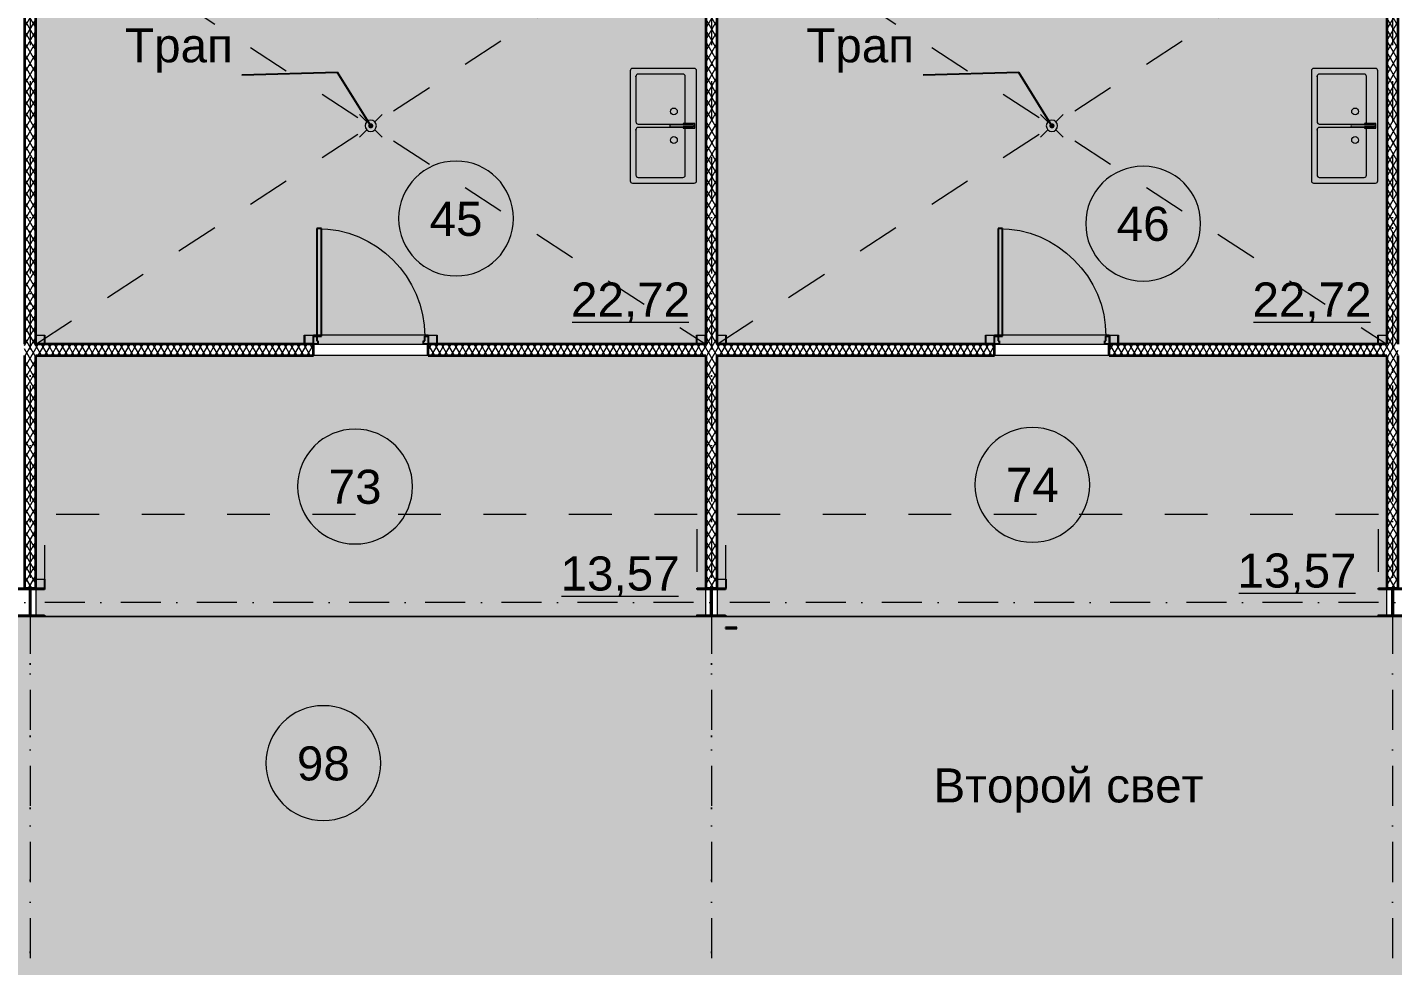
# Model space of a CAD drawing. Header units: millimetres. Extents: x -10605 to 104127, y -15987 to 52426.
# Drawn here: x 63975 to 76001, y 18799 to 27068 of the extents above; entities that cross this region are included whole.
import ezdxf
from ezdxf.enums import TextEntityAlignment as Align

# ---------------------------------------------------------------- set-up
doc = ezdxf.new("R2010")
doc.units = ezdxf.units.MM
doc.header["$MEASUREMENT"] = 0
for name, pattern in [('Dot & Dashed', [670.277762, 352.777767, -176.388884, 0, -141.111112]), ('roto_dd', [752.592, 376.296, -376.296]), ('Крупный пунктир', [634.99999, 0, -634.99999])]:
    doc.linetypes.add(name, pattern=pattern)
for name, color, linetype, lineweight in [('0_Ном._пера__100', 7, 'Continuous', 9), ('Двери Archicad_Ном._пера__3', 7, 'Continuous', 0), ('Двери Archicad_Ном._пера__97', 7, 'Continuous', 35), ('Двери Archicad_Ном._пера__98', 7, 'Continuous', 25), ('Зоны_Ном._пера__38', 171, 'Continuous', 20), ('Зоны_Ном._пера__91', 255, 'Continuous', 0), ('Мебель и  оборудование_Ном._пера__200', 7, 'Continuous', 0), ('Мебель и  оборудование_Ном._пера__99', 7, 'Continuous', 15), ('Металлический каркас здания_Ном._пера__98', 7, 'Continuous', 25), ('Металлический каркас здания_Ном._пера__99', 7, 'Continuous', 15), ('Морозильные камеры_Ном._пера__97', 7, 'Continuous', 35), ('Оси_Ном._пера__200', 7, 'Continuous', 0), ('Паспорта Зон Archicad_Ном._пера__100', 7, 'Continuous', 9), ('Сантехника_Ном._пера__99', 7, 'Continuous', 15), ('Стены _Ном._пера__97', 7, 'Continuous', 35)]:
    doc.layers.add(name, color=color, linetype=linetype, lineweight=lineweight)
for name, color, linetype in [('Двери Archicad', 7, 'Continuous'), ('Зоны', 7, 'Continuous'), ('Металлический каркас здания', 7, 'Continuous'), ('Морозильные камеры', 7, 'Continuous'), ('Оси', 7, 'Continuous'), ('Стены', 7, 'Continuous')]:
    doc.layers.add(name, color=color, linetype=linetype)
doc.layers.add('Зоны_Ном._пера__2', color=7, linetype='Continuous', lineweight=0, true_color=0xc2747474)
doc.styles.add('РЎР“Р•РќР•Р\xa0РР\xa0_РЎРўРР›Р¬_1', font='arial.ttf')
doc.dimstyles.new('СГЕНЕРИР_СТИЛЬ__1', dxfattribs={"dimtxt": 0.18, "dimasz": 91.2, "dimexe": 0.18, "dimexo": 0.0625, "dimgap": 0.09, "dimtad": 0, "dimtih": 1, "dimtoh": 1, "dimdec": 4, "dimzin": 0, "dimdsep": 46, "dimcen": 0.09, "dimadec": 0, "dimazin": 0, "dimtfac": 1, "dimtdec": 4, "dimtmove": 0, "dimatfit": 3, "dimldrblk": 'ARROWHEAD_11', "dimfxl": 1, "dimtolj": 1, "dimtzin": 0, "dimarcsym": 0})
pattern_1 = [(90, (0, 0), (-60, 0), [])]
pattern_2 = [(60, (0, 0), (-43.30127, 25), []), (120, (0, 0), (43.30127, 25), [])]

# ---------------------------------------------------------------- blocks, each defined once
blk = doc.blocks.new('Колонна SHS ГК 27')
at = {"layer": 'Металлический каркас здания_Ном._пера__99', "linetype": 'Continuous', "lineweight": 0, "true_color": 0xffffff}
h = blk.add_hatch(dxfattribs=at)
h.set_pattern_fill('Barabбs_tйglakц_бllу', style=0, pattern_type=2)
h.set_pattern_definition(pattern_1)
h.paths.add_polyline_path([(-40, -40), (40, -40), (40, 40), (-40, 40)])
h.paths.add_polyline_path([(-36.4, -36.4), (-36.4, 36.4), (36.4, 36.4), (36.4, -36.4)], flags=0)
at = {"layer": 'Металлический каркас здания_Ном._пера__99', "color": 7, "linetype": 'Continuous', "lineweight": 15}
for p, q in [((40, 40), (-40, 40)), ((-40, 40), (-40, -40)), ((-36.4, -36.4), (-36.4, 36.4)), ((-36.4, 36.4), (36.4, 36.4)), ((36.4, 36.4), (36.4, -36.4)), ((40, -40), (40, 40)), ((-40, -40), (40, -40)), ((36.4, -36.4), (-36.4, -36.4))]:
    blk.add_line(p, q, dxfattribs=at)
blk = doc.blocks.new('Труба Квадратного Сечения ГК SHS 27_5')
at = {"layer": 'Металлический каркас здания_Ном._пера__99', "color": 7, "linetype": 'Continuous', "lineweight": 15}
for p, q in [((505, 40), (0, 40)), ((0, 40), (0, 0)), ((0, 0), (0, -40)), ((1010, 40), (505, 40)), ((1010, 0), (1010, 40)), ((1010, -40), (1010, 0)), ((0, -40), (505, -40)), ((505, -40), (1010, -40))]:
    blk.add_line(p, q, dxfattribs=at)
blk = doc.blocks.new('Зона подготовки товара_45_64', base_point=(67024, 26671))
at = {"layer": 'Зоны', "linetype": 'Continuous', "lineweight": 0, "true_color": 0x3f3f3f}
blk.add_hatch(color=250, dxfattribs=at).paths.add_polyline_path([(69950, 28125), (64050, 28125), (64050, 24275), (69950, 24275)])
at = {"layer": 'Паспорта Зон Archicad_Ном._пера__100', "color": 7, "linetype": 'Continuous', "lineweight": 9}
blk.add_line((68773, 24470), (69803, 24470), dxfattribs=at)
for start, end in [(0, 180), (180, 0)]:
    blk.add_arc((67751, 25383), 506, start, end, dxfattribs=at)
at = {"layer": 'Паспорта Зон Archicad_Ном._пера__100', "color": 7, "lineweight": 9, "style": 'РЎР“Р•РќР•Р\xa0РР\xa0_РЎРўРР›Р¬_1'}
for tag, p in [('ROOM_NUMBER', (67751, 25380)), ('ROOM_AREA', (69288, 24669))]:
    blk.add_attdef(tag, text='', height=300, dxfattribs=at).set_placement(p, align=Align.MIDDLE_CENTER)
blk = doc.blocks.new('Зона подготовки товара_46_65', base_point=(72627, 26664))
at = {"layer": 'Зоны', "linetype": 'Continuous', "lineweight": 0, "true_color": 0x3f3f3f}
blk.add_hatch(color=250, dxfattribs=at).paths.add_polyline_path([(75950, 24275), (75950, 28125), (70050, 28125), (70050, 24275)])
at = {"layer": 'Паспорта Зон Archicad_Ном._пера__100', "color": 7, "linetype": 'Continuous', "lineweight": 9}
blk.add_line((74776, 24470), (75806, 24470), dxfattribs=at)
for start, end in [(0, 180), (180, 0)]:
    blk.add_arc((73804, 25338), 506, start, end, dxfattribs=at)
at = {"layer": 'Паспорта Зон Archicad_Ном._пера__100', "color": 7, "lineweight": 9, "style": 'РЎР“Р•РќР•Р\xa0РР\xa0_РЎРўРР›Р¬_1'}
for tag, p in [('ROOM_NUMBER', (73804, 25336)), ('ROOM_AREA', (75291, 24669))]:
    blk.add_attdef(tag, text='', height=300, dxfattribs=at).set_placement(p, align=Align.MIDDLE_CENTER)
blk = doc.blocks.new('Торговый зал_98_102', base_point=(66243, 20776))
at = {"layer": 'Зоны_Ном._пера__2', "linetype": 'Continuous', "lineweight": 0, "true_color": 0x1d1d1d}
blk.add_hatch(color=250, dxfattribs=at).paths.add_polyline_path([(51875, 18125), (93775, 18125), (93775, 21875), (51875, 21875)])
at = {"layer": 'Паспорта Зон Archicad_Ном._пера__100', "color": 7, "linetype": 'Continuous', "lineweight": 9}
for start, end in [(0, 180), (180, 0)]:
    blk.add_arc((66583, 20584), 506, start, end, dxfattribs=at)
at = {"layer": 'Паспорта Зон Archicad_Ном._пера__100', "color": 7, "lineweight": 9, "style": 'РЎР“Р•РќР•Р\xa0РР\xa0_РЎРўРР›Р¬_1'}
for tag, p in [('ROOM_NUMBER', (66583, 20581)), ('ROOM_AREA', (93029, 18555))]:
    blk.add_attdef(tag, text='', height=300, dxfattribs=at).set_placement(p, align=Align.MIDDLE_CENTER)
blk = doc.blocks.new('Выставочная зона_73_127', base_point=(68305, 23555))
at = {"layer": 'Зоны_Ном._пера__38', "linetype": 'Continuous', "lineweight": 0, "true_color": 0x1f1f3f}
blk.add_hatch(color=179, dxfattribs=at).paths.add_polyline_path([(69950, 24175), (64050, 24175), (64050, 21875), (69950, 21875)])
at = {"layer": 'Паспорта Зон Archicad_Ном._пера__100', "color": 7, "linetype": 'Continuous', "lineweight": 9}
blk.add_line((68681, 22055), (69711, 22055), dxfattribs=at)
for start, end in [(0, 180), (180, 0)]:
    blk.add_arc((66862, 23021), 506, start, end, dxfattribs=at)
at = {"layer": 'Паспорта Зон Archicad_Ном._пера__100', "color": 7, "lineweight": 9, "style": 'РЎР“Р•РќР•Р\xa0РР\xa0_РЎРўРР›Р¬_1'}
for tag, p in [('ROOM_NUMBER', (66862, 23019)), ('ROOM_AREA', (69196, 22255))]:
    blk.add_attdef(tag, text='', height=300, dxfattribs=at).set_placement(p, align=Align.MIDDLE_CENTER)
blk = doc.blocks.new('Выставочная зона_74_128', base_point=(74278, 23622))
at = {"layer": 'Зоны_Ном._пера__38', "linetype": 'Continuous', "lineweight": 0, "true_color": 0x1f1f3f}
blk.add_hatch(color=179, dxfattribs=at).paths.add_polyline_path([(75950, 24175), (70050, 24175), (70050, 21875), (75950, 21875)])
at = {"layer": 'Паспорта Зон Archicad_Ном._пера__100', "color": 7, "linetype": 'Continuous', "lineweight": 9}
blk.add_line((74645, 22081), (75674, 22081), dxfattribs=at)
for start, end in [(0, 180), (180, 0)]:
    blk.add_arc((72828, 23036), 506, start, end, dxfattribs=at)
at = {"layer": 'Паспорта Зон Archicad_Ном._пера__100', "color": 7, "lineweight": 9, "style": 'РЎР“Р•РќР•Р\xa0РР\xa0_РЎРўРР›Р¬_1'}
for tag, p in [('ROOM_NUMBER', (72828, 23036)), ('ROOM_AREA', (75159, 22281))]:
    blk.add_attdef(tag, text='', height=300, dxfattribs=at).set_placement(p, align=Align.MIDDLE_CENTER)
blk = doc.blocks.new('Однопольная Дверь 27_2')
at = {"layer": 'Двери Archicad_Ном._пера__3', "color": 7, "linetype": 'Continuous', "lineweight": 0}
blk.add_arc((475, 0), 950, 90, 180, dxfattribs=at)
at = {"layer": 'Двери Archicad_Ном._пера__97', "color": 7, "linetype": 'Continuous', "lineweight": 35}
for p, q in [((-505, -170), (-505, -70)), ((505, -170), (505, -70))]:
    blk.add_line(p, q, dxfattribs=at)
at = {"layer": 'Двери Archicad_Ном._пера__98', "color": 7, "linetype": 'Continuous', "lineweight": 25}
for p, q in [((435, 0), (435, 950)), ((435, 950), (475, 950)), ((475, 950), (475, 0)), ((-475, 0), (-505, 0)), ((-505, 0), (-505, -70)), ((-475, -40), (-475, 0)), ((475, 0), (435, 0)), ((505, 0), (475, 0)), ((475, 0), (475, -40)), ((505, -70), (505, 0)), ((-505, -70), (-465, -70)), ((-465, -40), (-475, -40)), ((-465, -70), (-465, -40)), ((475, -40), (465, -40)), ((465, -40), (465, -70)), ((465, -70), (505, -70))]:
    blk.add_line(p, q, dxfattribs=at)
blk = doc.blocks.new('Стена_108', base_point=(93825, 24225))
at = {"layer": 'Стены', "linetype": 'Continuous', "lineweight": 0, "true_color": 0x000000}
h = blk.add_hatch(dxfattribs=at)
h.set_pattern_fill('Batt_Insulation__3_', color=18, style=0, pattern_type=2)
h.set_pattern_definition(pattern_2)
h.paths.add_polyline_path([(66495, 24275), (64050, 24275), (64050, 24175), (66495, 24175)])
h = blk.add_hatch(dxfattribs=at)
h.set_pattern_fill('Batt_Insulation__3_', color=18, style=0, pattern_type=2)
h.set_pattern_definition(pattern_2)
h.paths.add_polyline_path([(69950, 24275), (67505, 24275), (67505, 24175), (69950, 24175)])
h = blk.add_hatch(dxfattribs=at)
h.set_pattern_fill('Batt_Insulation__3_', color=18, style=0, pattern_type=2)
h.set_pattern_definition(pattern_2)
h.paths.add_polyline_path([(72495, 24275), (70050, 24275), (70050, 24175), (72495, 24175)])
h = blk.add_hatch(dxfattribs=at)
h.set_pattern_fill('Batt_Insulation__3_', color=18, style=0, pattern_type=2)
h.set_pattern_definition(pattern_2)
h.paths.add_polyline_path([(75950, 24275), (73505, 24275), (73505, 24175), (75950, 24175)])
at = {"layer": 'Стены _Ном._пера__97', "color": 7, "linetype": 'Continuous', "lineweight": 35}
for p, q in [((66495, 24175), (66495, 24275)), ((67505, 24175), (67505, 24275)), ((72495, 24175), (72495, 24275)), ((73505, 24175), (73505, 24275))]:
    blk.add_line(p, q, dxfattribs=at)
at = {"layer": 'Стены _Ном._пера__97', "color": 7, "linetype": 'Continuous', "lineweight": 35, "flags": 128}
for points in [[(66495, 24275), (64050, 24275)], [(64050, 24175), (66495, 24175)], [(69950, 24275), (67505, 24275)], [(67505, 24175), (69950, 24175)], [(72495, 24275), (70050, 24275)], [(70050, 24175), (72495, 24175)], [(75950, 24275), (73505, 24275)], [(73505, 24175), (75950, 24175)]]:
    blk.add_lwpolyline(points, dxfattribs=at)
at = {"layer": 'Двери Archicad', "color": 7, "linetype": 'Continuous', "lineweight": 50, "xscale": -1, "zscale": 1000}
for p in [(67000, 24345), (73000, 24345)]:
    blk.add_blockref('Однопольная Дверь 27_2', p, dxfattribs=at)
blk = doc.blocks.new('Стена_110', base_point=(70225, 21773))
at = {"layer": 'Морозильные камеры', "linetype": 'Continuous', "lineweight": 0, "true_color": 0x000000}
h = blk.add_hatch(dxfattribs=at)
h.set_pattern_fill('Styrofoam_SM_Insulation__3_', color=18, style=0, pattern_type=2)
h.set_pattern_definition([(90, (0, 0), (-51.961524, 0), [30, -60]), (90, (-25.98, 45), (-51.961524, 0), [30, -60]), (150, (-1e-14, 30), (25.980762, 45), [30, -60]), (150, (-51.96, 30), (25.980762, 45), [30, -60]), (210, (0, 0), (-25.980762, 45), [30, -60]), (210, (-51.96, -2e-14), (-25.980762, 45), [30, -60])])
h.paths.add_polyline_path([(70225, 21773), (70225, 21775), (70125, 21775), (70125, 21773)])
at = {"layer": 'Морозильные камеры_Ном._пера__97', "color": 7, "linetype": 'Continuous', "lineweight": 35, "flags": 128}
for points in [[(70225, 21775), (70125, 21775)], [(70125, 21775), (70125, 21773)], [(70125, 21773), (70225, 21773)], [(70225, 21773), (70225, 21775)]]:
    blk.add_lwpolyline(points, dxfattribs=at)
blk = doc.blocks.new('Стена_124', base_point=(70000, 22125))
at = {"layer": 'Стены', "linetype": 'Continuous', "lineweight": 0, "true_color": 0x000000}
h = blk.add_hatch(dxfattribs=at)
h.set_pattern_fill('Batt_Insulation__3_', color=18, style=0, pattern_type=2)
h.set_pattern_definition(pattern_2)
h.paths.add_polyline_path([(70050, 22125), (70050, 27875), (69950, 27875), (69950, 22125)])
at = {"layer": 'Стены _Ном._пера__97', "color": 7, "linetype": 'Continuous', "lineweight": 35, "flags": 128}
for points in [[(70050, 27875), (69950, 27875)], [(69950, 27875), (69950, 24275)], [(70050, 24275), (70050, 27875)], [(69950, 24175), (69950, 22125)], [(70050, 22125), (70050, 24175)], [(69950, 22125), (70050, 22125)]]:
    blk.add_lwpolyline(points, dxfattribs=at)
blk = doc.blocks.new('Стена_127', base_point=(64000, 22125))
at = {"layer": 'Стены', "linetype": 'Continuous', "lineweight": 0, "true_color": 0x000000}
h = blk.add_hatch(dxfattribs=at)
h.set_pattern_fill('Batt_Insulation__3_', color=18, style=0, pattern_type=2)
h.set_pattern_definition(pattern_2)
h.paths.add_polyline_path([(64050, 22125), (64050, 27875), (63950, 27875), (63950, 22125)])
at = {"layer": 'Стены _Ном._пера__97', "color": 7, "linetype": 'Continuous', "lineweight": 35, "flags": 128}
for points in [[(64050, 27875), (63950, 27875)], [(63950, 27875), (63950, 24275)], [(64050, 24275), (64050, 27875)], [(63950, 24175), (63950, 22125)], [(64050, 22125), (64050, 24175)], [(63950, 22125), (64050, 22125)]]:
    blk.add_lwpolyline(points, dxfattribs=at)
blk = doc.blocks.new('Стена_137', base_point=(76000, 22125))
at = {"layer": 'Стены', "linetype": 'Continuous', "lineweight": 0, "true_color": 0x000000}
h = blk.add_hatch(dxfattribs=at)
h.set_pattern_fill('Batt_Insulation__3_', color=18, style=0, pattern_type=2)
h.set_pattern_definition(pattern_2)
h.paths.add_polyline_path([(76050, 22125), (76050, 27875), (75950, 27875), (75950, 22125)])
at = {"layer": 'Стены _Ном._пера__97', "color": 7, "linetype": 'Continuous', "lineweight": 35, "flags": 128}
for points in [[(76050, 27875), (75950, 27875)], [(75950, 27875), (75950, 24275)], [(76050, 24275), (76050, 27875)], [(75950, 24175), (75950, 22125)], [(76050, 22125), (76050, 24175)], [(75950, 22125), (76050, 22125)]]:
    blk.add_lwpolyline(points, dxfattribs=at)
blk = doc.blocks.new('Колонна Универсальная 27')
at = {"layer": 'Металлический каркас здания_Ном._пера__98', "linetype": 'Continuous', "lineweight": 0, "true_color": 0xffffff}
h = blk.add_hatch(dxfattribs=at)
h.set_pattern_fill('Barabбs_tйglakц_бllу', style=0, pattern_type=2)
h.set_pattern_definition(pattern_1)
h.paths.add_polyline_path([(-125, -125), (125, -125), (125, -113), (4, -113), (4, 113), (125, 113), (125, 125), (-125, 125), (-125, 113), (-4, 113), (-4, -113), (-125, -113)])
at = {"layer": 'Металлический каркас здания_Ном._пера__98', "color": 7, "linetype": 'Continuous', "lineweight": 25}
for p, q in [((125, 125), (-125, 125)), ((-125, 125), (-125, 113)), ((125, 113), (125, 125)), ((-125, 113), (-4, 113)), ((-4, 113), (-4, -113)), ((4, -113), (4, 113)), ((4, 113), (125, 113)), ((-4, -113), (-125, -113)), ((-125, -113), (-125, -125)), ((125, -113), (4, -113)), ((125, -125), (125, -113)), ((-125, -125), (125, -125))]:
    blk.add_line(p, q, dxfattribs=at)
blk = doc.blocks.new('Стандартный Маркер Сетки')
at = {"layer": 'Оси_Ном._пера__200', "color": 7, "linetype": 'Dot & Dashed', "lineweight": 0}
blk.add_line((0, 0), (107805, 0), dxfattribs=at)
at = {"layer": 'Оси_Ном._пера__200', "color": 7, "lineweight": 0, "style": 'РЎР“Р•РќР•Р\xa0РР\xa0_РЎРўРР›Р¬_1'}
blk.add_attdef('AC_MarkerText_1', text='', height=300, dxfattribs=at).set_placement((108205, 150), align=Align.TOP_CENTER)
blk = doc.blocks.new('Двутавp К 26020-83 27_2')
at = {"layer": 'Металлический каркас здания_Ном._пера__98', "color": 7, "linetype": 'Крупный пунктир', "lineweight": 25}
blk.add_line((0, 0), (17750, 0), dxfattribs=at)
blk = doc.blocks.new('Мойка Обычная 27')
at = {"layer": 'Сантехника_Ном._пера__99', "color": 7, "linetype": 'Continuous', "lineweight": 15}
for p, q in [((470, 485), (70, 485)), ((940, 485), (540, 485)), ((50, 465), (50, 70)), ((490, 70), (490, 465)), ((520, 465), (520, 70)), ((960, 70), (960, 465)), ((70, 50), (470, 50)), ((540, 50), (940, 50))]:
    blk.add_line(p, q, dxfattribs=at)
at = {"layer": 'Сантехника_Ном._пера__99', "color": 7, "linetype": 'Continuous', "lineweight": 15, "flags": 128}
for points in [[(20, 0), (990, 0, 0.414214), (1010, 20), (1010, 565, 0.414214), (990, 585), (20, 585, 0.414214), (0, 565), (0, 20, 0.414214)], [(485, 504), (496, 504), (496, 555, -1), (514, 555), (514, 504), (525, 504), (525, 569), (485, 569)], [(496, 357, 1), (514, 357), (514, 555, 1), (496, 555)]]:
    blk.add_lwpolyline(points, format="xyb", close=True, dxfattribs=at)
for points in [[(485, 468), (496, 468), (496, 503), (485, 503)], [(525, 468), (525, 503), (514, 503), (514, 468)]]:
    blk.add_lwpolyline(points, close=True, dxfattribs=at)
at = {"layer": 'Сантехника_Ном._пера__99', "color": 7, "linetype": 'Continuous', "lineweight": 15}
for centre in [(379, 385), (631, 385)]:
    blk.add_circle(centre, 30, dxfattribs=at)
for centre, start, end in [((70, 465), 90, 180), ((470, 465), 0, 90), ((540, 465), 90, 180), ((940, 465), 0, 90), ((70, 70), 180, 270), ((470, 70), 270, 0), ((540, 70), 180, 270), ((940, 70), 270, 0)]:
    blk.add_arc(centre, 20, start, end, dxfattribs=at)
for p in [(70, 50), (540, 50)]:
    blk.add_point(p, dxfattribs=at)
blk = doc.blocks.new('Символ Трапа в Полу 27')
at = {"layer": 'Мебель и  оборудование_Ном._пера__99', "color": 7, "linetype": 'Continuous', "lineweight": 15}
for p, q in [((65, 135), (0, 200)), ((135, 135), (200, 200)), ((65, 65), (0, 0)), ((135, 65), (200, 0))]:
    blk.add_line(p, q, dxfattribs=at)
at = {"layer": 'Мебель и  оборудование_Ном._пера__99', "color": 7, "linetype": 'Continuous', "lineweight": 15, "flags": 128}
blk.add_lwpolyline([(150, 100, 1), (50, 100, 1)], format="xyb", close=True, dxfattribs=at)
blk = doc.blocks.new('Двутавp К 26020-83 27_4')
at = {"layer": 'Металлический каркас здания_Ном._пера__98', "color": 7, "linetype": 'Крупный пунктир', "lineweight": 25}
blk.add_line((0, 0), (39750, 0), dxfattribs=at)
blk = doc.blocks.new('ARROWHEAD_11')
at = {"color": 0, "linetype": 'Continuous', "lineweight": 0}
blk.add_line((0, 0), (-1, 0), dxfattribs=at)
at = {"color": 0, "linetype": 'Continuous', "lineweight": 0, "const_width": 0.25, "flags": 128}
blk.add_lwpolyline([(-0.125, 0, 1), (0.125, 0, 1)], format="xyb", close=True, dxfattribs=at)
blk = doc.blocks.new('Стандартный Маркер Сетки_4')
at = {"layer": 'Оси_Ном._пера__200', "color": 7, "linetype": 'Dot & Dashed', "lineweight": 0}
blk.add_line((0, 0), (55187, 0), dxfattribs=at)
at = {"layer": 'Оси_Ном._пера__200', "color": 7, "lineweight": 0, "style": 'РЎР“Р•РќР•Р\xa0РР\xa0_РЎРўРР›Р¬_1'}
blk.add_attdef('AC_MarkerText_1', text='', height=300, rotation=90, dxfattribs=at).set_placement((55368, -69), align=Align.TOP_CENTER)

msp = doc.modelspace()

# ---------------------------------------------------------------- linework, layer by layer
at = {"layer": 'Зоны_Ном._пера__2', "color": 8, "linetype": 'Continuous', "lineweight": 0, "true_color": 0x747474, "flags": 128}
msp.add_lwpolyline([(51875, 18125), (93775, 18125), (93775, 21875.00005), (51875, 21875.00005)], close=True, dxfattribs=at)
at = {"layer": 'Зоны_Ном._пера__38', "color": 171, "linetype": 'Continuous', "lineweight": 20, "flags": 128}
for points in [[(69950, 24175.00005), (64050, 24175.00005), (64050, 21874.98338), (69950, 21874.98338)], [(75950, 24175.00005), (70050, 24175.00005), (70050, 21874.98338), (75950, 21874.98338)]]:
    msp.add_lwpolyline(points, close=True, dxfattribs=at)
at = {"layer": 'Зоны_Ном._пера__91', "color": 255, "linetype": 'Continuous', "lineweight": 0, "flags": 128}
for points in [[(69949.99994, 28125.00005), (64049.99994, 28125.00005), (64049.99994, 24274.50005), (69949.99994, 24274.50005)], [(75950.00013, 24274.50005), (75950.00013, 28125.00005), (70049.99994, 28125.00005), (70049.99994, 24274.50005)]]:
    msp.add_lwpolyline(points, close=True, dxfattribs=at)
at = {"layer": 'Мебель и  оборудование_Ном._пера__200', "color": 7, "linetype": 'roto_dd', "lineweight": 0, "flags": 128}
for points in [[(64049.99989, 28125.00005), (69949.99994, 24274.50005)], [(64049.99989, 24274.50005), (69949.99994, 28125.00005)], [(70050.00007, 28125.00005), (75950.00013, 24274.50005)], [(70050.00007, 24274.50005), (75950.00013, 28125.00005)]]:
    msp.add_lwpolyline(points, dxfattribs=at)
for points in [[(69875.08667, 22775.00012), (64125.05778, 22775.00012), (64125.05778, 21875.00012), (69875.08667, 21875.00012)], [(75875.11556, 22775.00012), (70125.08667, 22775.00012), (70125.08667, 21875.00012), (75875.11556, 21875.00012)]]:
    msp.add_lwpolyline(points, close=True, dxfattribs=at)

# ---------------------------------------------------------------- block references
at = {"layer": 'Зоны', "color": 7, "linetype": 'Continuous', "lineweight": 9}
for name, p, values in [('Зона подготовки товара_45_64', (67024.11114, 26670.74089), {'ROOM_NUMBER': '45', 'ROOM_AREA': '22,72'}), ('Зона подготовки товара_46_65', (72626.56545, 26663.89281), {'ROOM_NUMBER': '46', 'ROOM_AREA': '22,72'}), ('Выставочная зона_73_127', (68305.13707, 23554.64628), {'ROOM_NUMBER': '73', 'ROOM_AREA': '13,57'}), ('Выставочная зона_74_128', (74277.65796, 23621.70924), {'ROOM_NUMBER': '74', 'ROOM_AREA': '13,57'})]:
    msp.add_blockref(name, p, dxfattribs=at).add_auto_attribs(values)
ref = msp.add_blockref('Торговый зал_98_102', (66242.67673, 20775.72296), dxfattribs=at)
ref.add_attrib('ROOM_NUMBER', '98', dxfattribs={"layer": 'Паспорта Зон Archicad_Ном._пера__100', "color": 7, "lineweight": 9, "height": 300, "style": 'РЎР“Р•РќР•Р\xa0РР\xa0_РЎРўРР›Р¬_1'}).set_placement((66582.77418, 20581.00907), align=Align.MIDDLE_CENTER)
at = {"layer": 'Мебель и  оборудование_Ном._пера__99', "color": 7, "linetype": 'Continuous', "lineweight": 15, "zscale": 1000, "rotation": 90}
for p in [(67099.99992, 26099.75005), (73100.0001, 26099.75005)]:
    msp.add_blockref('Символ Трапа в Полу 27', p, dxfattribs=at)
at = {"layer": 'Металлический каркас здания', "color": 7, "linetype": 'Continuous', "lineweight": 9, "zscale": 1000}
for name, p, rotation in [('Двутавp К 26020-83 27_4', (64000, 39875.00005), 270), ('Двутавp К 26020-83 27_4', (70000, 39875.00005), 270), ('Двутавp К 26020-83 27_2', (75999.99994, 22125.00005), 90)]:
    msp.add_blockref(name, p, dxfattribs=dict(at, rotation=rotation))
at = {"layer": 'Металлический каркас здания_Ном._пера__98', "color": 7, "linetype": 'Continuous', "lineweight": 25, "xscale": -1, "zscale": 1000}
for p in [(64000, 22000.00005), (70000.53444, 22000.04444), (76000, 22000.00005)]:
    msp.add_blockref('Колонна Универсальная 27', p, dxfattribs=at)
at = {"layer": 'Металлический каркас здания_Ном._пера__99', "color": 7, "linetype": 'Continuous', "lineweight": 15, "xscale": -1, "zscale": 1000}
for p in [(64090.00009, 24314.50005), (66455.00014, 24315.00005), (67545.00014, 24315.00005), (69910.00014, 24314.50005), (70090.00009, 24314.50005), (72455.00014, 24315.00005), (73545.00014, 24315.00005), (75910.00014, 24314.50005), (64089.99994, 22165.00005), (70089.99994, 22165.00005)]:
    msp.add_blockref('Колонна SHS ГК 27', p, dxfattribs=at)
at = {"layer": 'Металлический каркас здания_Ном._пера__99', "color": 7, "linetype": 'Continuous', "lineweight": 15, "zscale": 1000}
for p in [(66495.00014, 24315.00005), (72495.00014, 24315.00005)]:
    msp.add_blockref('Труба Квадратного Сечения ГК SHS 27_5', p, dxfattribs=at)
at = {"layer": 'Морозильные камеры', "color": 7, "lineweight": 35}
msp.add_blockref('Стена_110', (70225, 21773.09659), dxfattribs=at)
at = {"layer": 'Оси', "color": 8, "linetype": 'Continuous', "lineweight": 0, "true_color": 0x747474, "zscale": 1000, "rotation": 270}
for p in [(64000, 40000.00005), (70000, 40000.00005), (76000, 40000.00005)]:
    msp.add_blockref('Стандартный Маркер Сетки_4', p, dxfattribs=at)
at = {"layer": 'Оси', "color": 8, "linetype": 'Continuous', "lineweight": 0, "true_color": 0x747474, "xscale": -1, "zscale": 1000}
msp.add_blockref('Стандартный Маркер Сетки', (98000.00007, 22000.00005), dxfattribs=at)
at = {"layer": 'Сантехника_Ном._пера__99', "color": 7, "linetype": 'Continuous', "lineweight": 15, "zscale": 1000, "rotation": 270}
for p in [(69285.00014, 26705.00012), (75285.00014, 26705.00012)]:
    msp.add_blockref('Мойка Обычная 27', p, dxfattribs=at)
at = {"layer": 'Стены', "color": 7, "lineweight": 35}
for name, p in [('Стена_127', (63999.99994, 22125.00005)), ('Стена_124', (69999.99994, 22125.00005)), ('Стена_137', (76000.00013, 22125.00005)), ('Стена_108', (93825, 24225.00005))]:
    msp.add_blockref(name, p, dxfattribs=at)

# ---------------------------------------------------------------- texts
at = {"layer": '0_Ном._пера__100', "color": 7, "linetype": 'Continuous', "lineweight": 9, "insert": (71956.23653, 20537.11071), "char_height": 300, "attachment_point": 1, "style": 'РЎР“Р•РќР•Р\xa0РР\xa0_РЎРўРР›Р¬_1'}
msp.add_mtext('\\A1;{\\pql;\\fArial|b0|i0|c204|p0;\\W1.000000;Второй свет }', dxfattribs=at)
at = {"layer": 'Мебель и  оборудование_Ном._пера__200', "color": 7, "linetype": 'Continuous', "lineweight": 0, "char_height": 300, "attachment_point": 7, "style": 'РЎР“Р•РќР•Р\xa0РР\xa0_РЎРўРР›Р¬_1'}
for insert in [(64835.98327, 26668.35049), (70835.98345, 26668.35049)]:
    msp.add_mtext('\\A1;{\\pql;\\fArial|b0|i0|c204|p0;\\W1.000000;Трап}', dxfattribs=dict(at, insert=insert))

# ---------------------------------------------------------------- leaders
at = {"layer": 'Мебель и  оборудование_Ном._пера__200', "color": 7, "linetype": 'Continuous', "lineweight": 0, "annotation_type": 0, "has_hookline": 1, "hookline_direction": 1, "text_width": 910.8}
for points in [[(66999.99992, 26199.75005), (66707.94519, 26668.35049), (65864.62227, 26647.25632)], [(73000.0001, 26199.75005), (72707.94537, 26668.35049), (71864.62245, 26647.25632)]]:
    msp.add_leader(points, dimstyle='СГЕНЕРИР_СТИЛЬ__1', dxfattribs=at)

doc.saveas('drawing.dxf')
